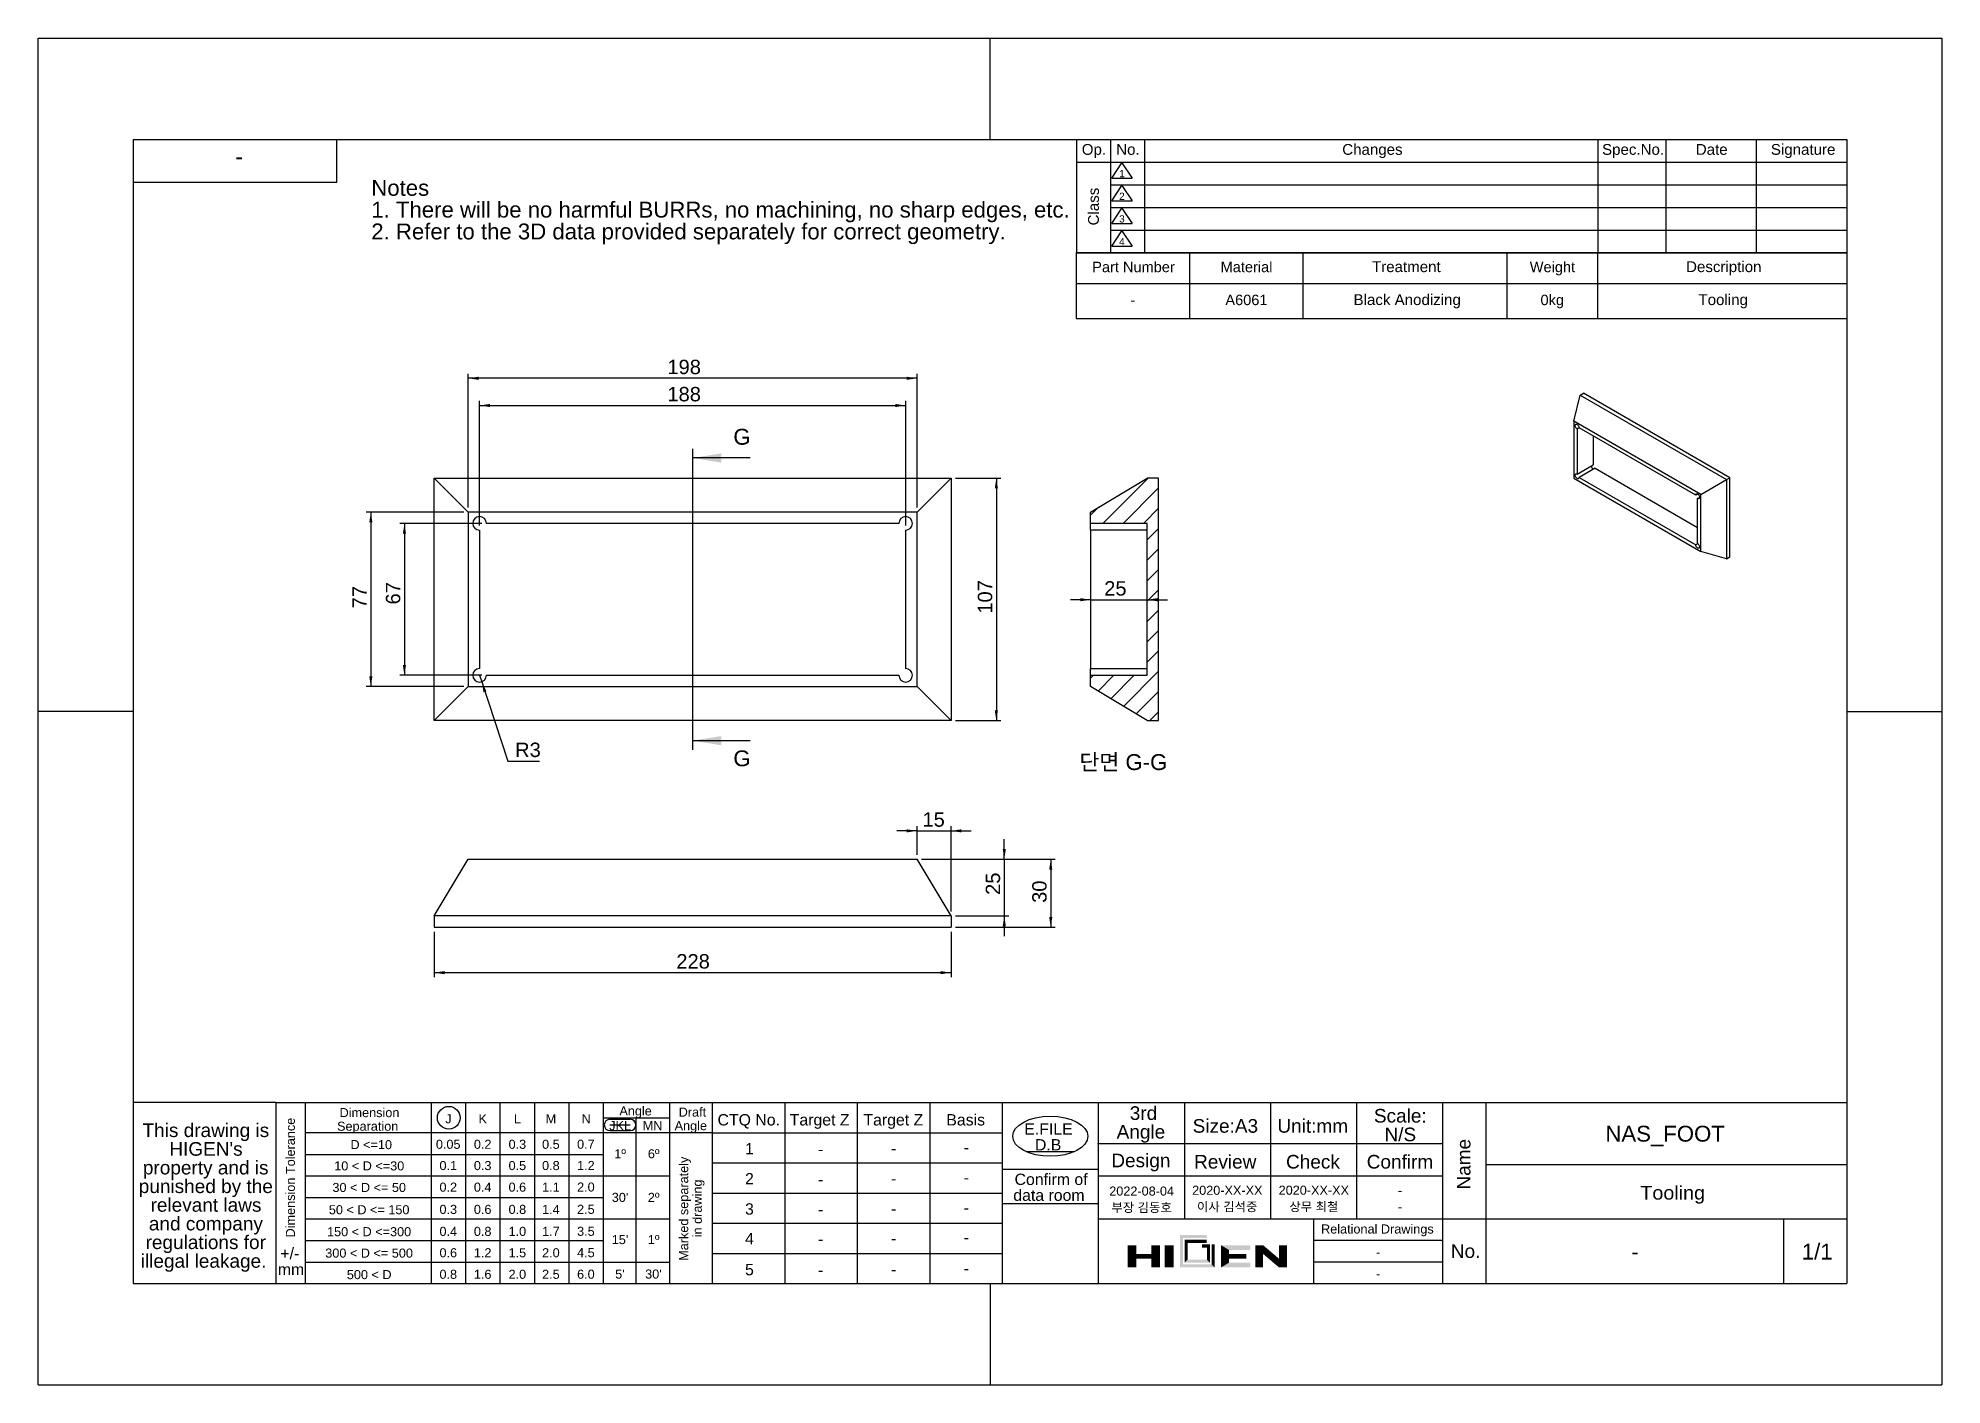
# Model space of a CAD drawing. Header units: millimetres. Extents: x 0 to 420, y 0 to 297.
import ezdxf

# ---------------------------------------------------------------- set-up
doc = ezdxf.new("R2010")
doc.units = ezdxf.units.MM
doc.header["$PDSIZE"] = -1
doc.linetypes.add('SLD-실선', pattern=[0])
doc.layers.add('DIM', color=3, linetype='SLD-실선')
doc.layers.add('NOTE', color=3, linetype='SLD-실선')
for name, color, linetype, lineweight in [('GEOMETRY', 7, 'SLD-실선', 25), ('TABLE', 3, 'SLD-실선', 25), ('TEMPLATE', 3, 'SLD-실선', 25)]:
    doc.layers.add(name, color=color, linetype=linetype, lineweight=lineweight)
doc.styles.add('SLDTEXTSTYLE0', font='Arial Unicode MS')
doc.styles.add('SLDTEXTSTYLE1', font='Arial Unicode MS', dxfattribs={"bigfont": 'bigfont'})
doc.styles.add('SLDTEXTSTYLE2', font='Arial Unicode MS')
doc.styles.add('SLDTEXTSTYLE3', font='Arial Unicode MS', dxfattribs={"width": 1.039413})
doc.dimstyles.new('SLDDIMSTYLE0', dxfattribs={"dimtxt": 3.081982, "dimasz": 2.3, "dimexe": 0, "dimexo": 0.0625, "dimgap": 0.770496, "dimtad": 1, "dimdec": 3, "dimlfac": 2, "dimrnd": 1e-09, "dimzin": 12, "dimdsep": 46, "dimtxsty": 'SLDTEXTSTYLE0', "dimsah": 1, "dimcen": 0.09, "dimadec": 0, "dimazin": 3, "dimtfac": 1, "dimtdec": 4, "dimtofl": 0, "dimtmove": 0, "dimatfit": 3, "dimfxl": 1, "dimfrac": 2, "dimtolj": 1, "dimtzin": 12, "dimarcsym": 0})
doc.dimstyles.new('SLDDIMSTYLE1', dxfattribs={"dimtxt": 3.081982, "dimasz": 2.3, "dimexe": 0, "dimexo": 0.0625, "dimgap": 0.770496, "dimtad": 0, "dimtih": 1, "dimtoh": 1, "dimdec": 3, "dimlfac": 2, "dimrnd": 1e-09, "dimzin": 12, "dimdsep": 46, "dimtxsty": 'SLDTEXTSTYLE0', "dimsah": 1, "dimcen": 0, "dimadec": 0, "dimazin": 3, "dimtfac": 1, "dimtdec": 4, "dimtofl": 0, "dimtmove": 0, "dimatfit": 3, "dimfxl": 1, "dimfrac": 2, "dimtolj": 1, "dimtzin": 12, "dimarcsym": 0})
doc.dimstyles.new('SLDDIMSTYLE2', dxfattribs={"dimtxt": 3.081982, "dimasz": 2.3, "dimexe": 0, "dimexo": 0.0625, "dimgap": 0.770496, "dimtad": 1, "dimdec": 3, "dimlfac": 2, "dimrnd": 1e-09, "dimzin": 12, "dimdsep": 46, "dimtxsty": 'SLDTEXTSTYLE0', "dimsah": 1, "dimcen": 0.09, "dimadec": 0, "dimazin": 3, "dimtfac": 1, "dimtdec": 4, "dimtmove": 0, "dimatfit": 0, "dimfxl": 1, "dimfrac": 2, "dimtolj": 1, "dimtzin": 12, "dimarcsym": 0})

# ---------------------------------------------------------------- blocks, each defined once
blk = doc.blocks.new('SW_NOTE_0')
at = {"layer": 'NOTE', "color": 0, "char_height": 3.5, "attachment_point": 1, "style": 'SLDTEXTSTYLE0'}
for s, insert in [('Notes', (0, 4.51)), ('1. There will be no harmful BURRs, no machining, no sharp edges, etc.', (0, -0.29)), ('2. Refer to the 3D data provided separately for correct geometry.', (0, -5.1))]:
    blk.add_mtext(s, dxfattribs=dict(at, insert=insert))
blk = doc.blocks.new('SW_NOTE_0_1')
at = {"layer": 'TEMPLATE', "color": 0, "char_height": 3, "attachment_point": 2, "style": 'SLDTEXTSTYLE0'}
for s, insert in [('This drawing is ', (14.11, 3.87)), ("HIGEN's ", (14.14, -0.25)), ('punished by the ', (14.1, -8.48)), ('property and is ', (14.08, -4.37)), ('relevant laws ', (14.14, -12.6)), ('and company ', (14.12, -16.72)), ('regulations for ', (14.09, -20.83)), ('illegal leakage.', (13.61, -24.95))]:
    blk.add_mtext(s, dxfattribs=dict(at, insert=insert))
blk = doc.blocks.new('SW_NOTE_0_2')
at = {"layer": 'TEMPLATE', "color": 0, "char_height": 2.5, "attachment_point": 2, "style": 'SLDTEXTSTYLE2'}
for s, insert in [('E.FILE', (5.39, 3.22)), ('D.B', (5.32, -0.28))]:
    blk.add_mtext(s, dxfattribs=dict(at, insert=insert))
blk = doc.blocks.new('SW_NOTE_0_3')
at = {"layer": 'TEMPLATE', "color": 0, "char_height": 3, "attachment_point": 2, "style": 'SLDTEXTSTYLE0'}
for s, insert in [('3rd ', (3.47, 3.87)), ('Angle', (2.91, -0.25))]:
    blk.add_mtext(s, dxfattribs=dict(at, insert=insert))
blk = doc.blocks.new('SW_NOTE_0_4')
at = {"layer": 'TEMPLATE', "color": 0, "char_height": 3, "attachment_point": 2, "style": 'SLDTEXTSTYLE0'}
for s, insert in [('Scale:', (5.67, 3.87)), ('N/S', (5.67, -0.25))]:
    blk.add_mtext(s, dxfattribs=dict(at, insert=insert))
blk = doc.blocks.new('SW_NOTE_0_5')
at = {"layer": 'TEMPLATE', "color": 0, "char_height": 2, "attachment_point": 2, "style": 'SLDTEXTSTYLE0'}
for s, insert in [('Draft ', (3.28, 2.58)), ('Angle', (2.93, -0.42))]:
    blk.add_mtext(s, dxfattribs=dict(at, insert=insert))
blk = doc.blocks.new('SW_NOTE_0_6')
at = {"layer": 'TEMPLATE', "color": 0, "char_height": 2, "attachment_point": 2, "style": 'SLDTEXTSTYLE0'}
for s, insert in [('Dimension ', (6.78, 2.58)), ('Separation', (6.38, -0.42))]:
    blk.add_mtext(s, dxfattribs=dict(at, insert=insert))
blk = doc.blocks.new('SW_NOTE_0_7')
at = {"layer": 'TEMPLATE', "color": 0, "char_height": 2.5, "attachment_point": 2, "style": 'SLDTEXTSTYLE0'}
for s, insert in [('Confirm of ', (8.24, 3.22)), ('data room', (7.77, -0.28))]:
    blk.add_mtext(s, dxfattribs=dict(at, insert=insert))
blk = doc.blocks.new('SW_NOTE_0_8')
at = {"layer": 'TEMPLATE', "color": 0, "char_height": 2, "attachment_point": 2, "rotation": 90, "style": 'SLDTEXTSTYLE0'}
for s, insert in [('Marked separately', (-2.58, 11.12)), ('in drawing', (0.42, 11.2))]:
    blk.add_mtext(s, dxfattribs=dict(at, insert=insert))
blk = doc.blocks.new('SW_SYMBOL_T#_1')
at = {"layer": 'TABLE', "color": 0}
for p, q in [((-300, 0), (800, 1650)), ((-300, 0), (1900, 0)), ((800, 1650), (1900, 0))]:
    blk.add_line(p, q, dxfattribs=at)
at = {"layer": 'TABLE', "color": 0, "insert": (800, 500), "char_height": 776, "attachment_point": 5, "style": 'SLDTEXTSTYLE0'}
blk.add_mtext('1', dxfattribs=at)
blk = doc.blocks.new('SW_SYMBOL_T#_2')
at = {"layer": 'TABLE', "color": 0}
for p, q in [((-300, 0), (800, 1650)), ((-300, 0), (1900, 0)), ((800, 1650), (1900, 0))]:
    blk.add_line(p, q, dxfattribs=at)
at = {"layer": 'TABLE', "color": 0, "insert": (800, 500), "char_height": 776, "attachment_point": 5, "style": 'SLDTEXTSTYLE0'}
blk.add_mtext('2', dxfattribs=at)
blk = doc.blocks.new('SW_SYMBOL_T#_3')
at = {"layer": 'TABLE', "color": 0}
for p, q in [((-300, 0), (800, 1650)), ((-300, 0), (1900, 0)), ((800, 1650), (1900, 0))]:
    blk.add_line(p, q, dxfattribs=at)
at = {"layer": 'TABLE', "color": 0, "insert": (800, 500), "char_height": 776, "attachment_point": 5, "style": 'SLDTEXTSTYLE0'}
blk.add_mtext('3', dxfattribs=at)
blk = doc.blocks.new('SW_SYMBOL_T#_4')
at = {"layer": 'TABLE', "color": 0}
for p, q in [((-300, 0), (800, 1650)), ((-300, 0), (1900, 0)), ((800, 1650), (1900, 0))]:
    blk.add_line(p, q, dxfattribs=at)
at = {"layer": 'TABLE', "color": 0, "insert": (800, 500), "char_height": 776, "attachment_point": 5, "style": 'SLDTEXTSTYLE0'}
blk.add_mtext('4', dxfattribs=at)
blk = doc.blocks.new('SW_TABLEANNOTATION_0')
at = {"layer": 'TABLE', "color": 0}
for p, q in [((0, 0), (0, -5)), ((0, 0), (7.5, 0)), ((7.5, 0), (7.5, -5)), ((7.5, 0), (15, 0)), ((15, 0), (15, -5)), ((15, 0), (115, 0)), ((115, 0), (115, -5)), ((115, 0), (130, 0)), ((130, 0), (130, -5)), ((130, 0), (150, 0)), ((150, 0), (150, -5)), ((150, 0), (170, 0)), ((170, 0), (170, -5)), ((0, -5), (0, -10)), ((0, -5), (7.5, -5)), ((0, -5), (7.5, -5)), ((7.5, -5), (7.5, -10)), ((7.5, -5), (15, -5)), ((15, -5), (15, -10)), ((15, -5), (115, -5)), ((115, -5), (115, -10)), ((115, -5), (130, -5)), ((130, -5), (130, -10)), ((130, -5), (150, -5)), ((150, -5), (150, -10)), ((150, -5), (170, -5)), ((170, -5), (170, -10)), ((0, -10), (0, -15)), ((7.5, -10), (7.5, -15)), ((7.5, -10), (15, -10)), ((15, -10), (15, -15)), ((15, -10), (115, -10)), ((115, -10), (115, -15)), ((115, -10), (130, -10)), ((130, -10), (130, -15)), ((130, -10), (150, -10)), ((150, -10), (150, -15)), ((150, -10), (170, -10)), ((170, -10), (170, -15)), ((0, -15), (0, -20)), ((7.5, -15), (7.5, -20)), ((7.5, -15), (15, -15)), ((15, -15), (15, -20)), ((15, -15), (115, -15)), ((115, -15), (115, -20)), ((115, -15), (130, -15)), ((130, -15), (130, -20)), ((130, -15), (150, -15)), ((150, -15), (150, -20)), ((150, -15), (170, -15)), ((170, -15), (170, -20)), ((0, -20), (0, -25)), ((7.5, -20), (7.5, -25)), ((7.5, -20), (15, -20)), ((15, -20), (15, -25)), ((15, -20), (115, -20)), ((115, -20), (115, -25)), ((115, -20), (130, -20)), ((130, -20), (130, -25)), ((130, -20), (150, -20)), ((150, -20), (150, -25)), ((150, -20), (170, -20)), ((170, -20), (170, -25)), ((0, -25), (7.5, -25)), ((7.5, -25), (15, -25)), ((15, -25), (115, -25)), ((115, -25), (130, -25)), ((130, -25), (150, -25)), ((150, -25), (170, -25))]:
    blk.add_line(p, q, dxfattribs=at)
at = {"layer": 'TABLE', "color": 0, "xscale": 0.0020453303, "yscale": 0.0020453303, "zscale": 0.0020453303}
for name, p in [('SW_SYMBOL_T#_1', (8.41, -8.56)), ('SW_SYMBOL_T#_2', (8.41, -13.56)), ('SW_SYMBOL_T#_3', (8.41, -18.56)), ('SW_SYMBOL_T#_4', (8.41, -23.56))]:
    blk.add_blockref(name, p, dxfattribs=at)
at = {"layer": 'TABLE', "color": 0, "char_height": 2.381, "attachment_point": 1, "style": 'SLDTEXTSTYLE0'}
for s, insert in [('Op.', (1.19, -1.02)), ('No.', (8.78, -1.02)), ('Changes', (58.65, -1.02)), ('Spec.No.', (115.97, -1.02)), ('Date', (136.65, -1.02)), ('Signature', (153.21, -1.02))]:
    blk.add_mtext(s, dxfattribs=dict(at, insert=insert))
at = {"layer": 'TABLE', "color": 0, "insert": (2.58, -18.97), "char_height": 2.381, "attachment_point": 1, "rotation": 90, "style": 'SLDTEXTSTYLE0'}
blk.add_mtext('Class', dxfattribs=at)
blk = doc.blocks.new('SW_TABLEANNOTATION_1')
at = {"layer": 'TABLE', "color": 0}
for p, q in [((0, 0), (0, -6.8)), ((0, 0), (25, 0)), ((25, 0), (25, -6.8)), ((25, 0), (50, 0)), ((50, 0), (50, -6.8)), ((50, 0), (95, 0)), ((95, 0), (95, -6.8)), ((95, 0), (115, 0)), ((115, 0), (115, -6.8)), ((115, 0), (170, 0)), ((170, 0), (170, -6.8)), ((0, -6.8), (25, -6.8)), ((0, -6.8), (0, -14.55)), ((25, -6.8), (50, -6.8)), ((25, -6.8), (25, -14.55)), ((50, -6.8), (95, -6.8)), ((50, -6.8), (50, -14.55)), ((95, -6.8), (115, -6.8)), ((95, -6.8), (95, -14.55)), ((115, -6.8), (170, -6.8)), ((115, -6.8), (115, -14.55)), ((170, -6.8), (170, -14.55)), ((0, -14.55), (25, -14.55)), ((25, -14.55), (50, -14.55)), ((50, -14.55), (95, -14.55)), ((95, -14.55), (115, -14.55)), ((115, -14.55), (170, -14.55))]:
    blk.add_line(p, q, dxfattribs=at)
at = {"layer": 'TABLE', "color": 0, "attachment_point": 1, "style": 'SLDTEXTSTYLE0'}
for s, insert, char_height in [('Part Number', (3.55, -2.02), 2.3), ('Material', (31.88, -2.02), 2.3), ('Treatment', (65.27, -1.92), 2.381), ('Weight', (100.08, -2.02), 2.3), ('Description', (134.56, -1.92), 2.3813), ('-', (11.97, -9.29), 2.3), ('A6061', (32.93, -9.29), 2.3), ('Black Anodizing', (61.21, -9.19), 2.3813), ('0kg', (102.45, -9.29), 2.3), ('Tooling', (137.3, -9.19), 2.381)]:
    blk.add_mtext(s, dxfattribs=dict(at, insert=insert, char_height=char_height))
blk = doc.blocks.new('_D')
at = {"layer": 'DIM'}
for p, q in [((202.4, 199.98), (212.4, 199.98)), ((211.4, 199.98), (211.4, 146.48)), ((202.4, 146.48), (212.4, 146.48))]:
    blk.add_line(p, q, dxfattribs=at)
for points in [[(211.4, 199.98), (211.05, 197.68), (211.75, 197.68)], [(211.4, 146.48), (211.75, 148.78), (211.05, 148.78)]]:
    blk.add_solid(points, dxfattribs=at)
at = {"layer": 'DIM', "insert": (207.31, 170.07), "char_height": 3.175, "attachment_point": 1, "rotation": 90, "style": 'SLDTEXTSTYLE0'}
blk.add_mtext('107', dxfattribs=at)
blk = doc.blocks.new('_D_1')
at = {"layer": 'DIM'}
for p, q in [((94.9, 193.48), (94.9, 222.98)), ((193.9, 193.48), (193.9, 222.98)), ((193.9, 221.98), (94.9, 221.98))]:
    blk.add_line(p, q, dxfattribs=at)
for points in [[(94.9, 221.98), (97.2, 221.63), (97.2, 222.33)], [(193.9, 221.98), (191.6, 222.33), (191.6, 221.63)]]:
    blk.add_solid(points, dxfattribs=at)
at = {"layer": 'DIM', "insert": (138.83, 226.07), "char_height": 3.175, "attachment_point": 1, "style": 'SLDTEXTSTYLE0'}
blk.add_mtext('198', dxfattribs=at)
blk = doc.blocks.new('_D_2')
at = {"layer": 'DIM'}
for p, q in [((97.4, 189.48), (97.4, 216.98)), ((97.4, 215.98), (191.4, 215.98)), ((191.4, 189.48), (191.4, 216.98))]:
    blk.add_line(p, q, dxfattribs=at)
for points in [[(97.4, 215.98), (99.7, 215.63), (99.7, 216.33)], [(191.4, 215.98), (189.1, 216.33), (189.1, 215.63)]]:
    blk.add_solid(points, dxfattribs=at)
at = {"layer": 'DIM', "insert": (138.83, 220.07), "char_height": 3.175, "attachment_point": 1, "style": 'SLDTEXTSTYLE0'}
blk.add_mtext('188', dxfattribs=at)
blk = doc.blocks.new('_D_3')
at = {"layer": 'DIM'}
for p, q in [((97.9, 189.98), (79.82, 189.98)), ((80.82, 189.98), (80.82, 156.48)), ((97.9, 156.48), (79.82, 156.48))]:
    blk.add_line(p, q, dxfattribs=at)
for points in [[(80.82, 189.98), (80.47, 187.68), (81.17, 187.68)], [(80.82, 156.48), (81.17, 158.78), (80.47, 158.78)]]:
    blk.add_solid(points, dxfattribs=at)
at = {"layer": 'DIM', "insert": (76.73, 172.1), "char_height": 3.175, "attachment_point": 1, "rotation": 90, "style": 'SLDTEXTSTYLE0'}
blk.add_mtext('67', dxfattribs=at)
blk = doc.blocks.new('_D_4')
at = {"layer": 'DIM'}
for p, q in [((93.9, 192.48), (72.41, 192.48)), ((73.41, 192.48), (73.41, 153.98)), ((93.9, 153.98), (72.41, 153.98))]:
    blk.add_line(p, q, dxfattribs=at)
for points in [[(73.41, 192.48), (73.06, 190.18), (73.76, 190.18)], [(73.41, 153.98), (73.76, 156.28), (73.06, 156.28)]]:
    blk.add_solid(points, dxfattribs=at)
at = {"layer": 'DIM', "insert": (69.32, 171.24), "char_height": 3.175, "attachment_point": 1, "rotation": 90, "style": 'SLDTEXTSTYLE0'}
blk.add_mtext('77', dxfattribs=at)
blk = doc.blocks.new('_D_5')
at = {"layer": 'DIM'}
for p, q in [((97.4, 156.48), (97.87, 155.06)), ((97.87, 155.06), (103.65, 137.55)), ((103.65, 137.55), (110.64, 137.55))]:
    blk.add_line(p, q, dxfattribs=at)
blk.add_solid([(97.87, 155.06), (98.26, 152.76), (98.92, 152.98)], dxfattribs=at)
at = {"layer": 'DIM', "insert": (105.23, 141.64), "char_height": 3.175, "attachment_point": 1, "style": 'SLDTEXTSTYLE0'}
blk.add_mtext('R3', dxfattribs=at)
blk = doc.blocks.new('_D_6')
at = {"layer": 'DIM'}
for p, q in [((87.4, 99.91), (87.4, 89.91)), ((201.4, 99.91), (201.4, 89.91)), ((87.4, 90.91), (201.4, 90.91))]:
    blk.add_line(p, q, dxfattribs=at)
for points in [[(87.4, 90.91), (89.7, 90.56), (89.7, 91.26)], [(201.4, 90.91), (199.1, 91.26), (199.1, 90.56)]]:
    blk.add_solid(points, dxfattribs=at)
at = {"layer": 'DIM', "insert": (140.8, 95), "char_height": 3.175, "attachment_point": 1, "style": 'SLDTEXTSTYLE0'}
blk.add_mtext('228', dxfattribs=at)
blk = doc.blocks.new('_D_7')
at = {"layer": 'DIM'}
for p, q in [((194.9, 115.91), (224.4, 115.91)), ((223.4, 115.91), (223.4, 100.91)), ((202.4, 100.91), (224.4, 100.91))]:
    blk.add_line(p, q, dxfattribs=at)
for points in [[(223.4, 115.91), (223.05, 113.61), (223.75, 113.61)], [(223.4, 100.91), (223.75, 103.21), (223.05, 103.21)]]:
    blk.add_solid(points, dxfattribs=at)
at = {"layer": 'DIM', "insert": (219.31, 106.29), "char_height": 3.175, "attachment_point": 1, "rotation": 90, "style": 'SLDTEXTSTYLE0'}
blk.add_mtext('30', dxfattribs=at)
blk = doc.blocks.new('_D_8')
at = {"layer": 'DIM'}
for p, q in [((213.15, 115.91), (213.15, 120.36)), ((194.9, 115.91), (214.15, 115.91)), ((213.15, 115.91), (213.15, 103.41)), ((202.4, 103.41), (214.15, 103.41)), ((213.15, 103.41), (213.15, 98.96))]:
    blk.add_line(p, q, dxfattribs=at)
for points in [[(213.15, 115.91), (213.5, 118.21), (212.8, 118.21)], [(213.15, 103.41), (212.8, 101.11), (213.5, 101.11)]]:
    blk.add_solid(points, dxfattribs=at)
at = {"layer": 'DIM', "insert": (209.06, 108.05), "char_height": 3.175, "attachment_point": 1, "rotation": 90, "style": 'SLDTEXTSTYLE0'}
blk.add_mtext('25', dxfattribs=at)
blk = doc.blocks.new('_D_9')
at = {"layer": 'DIM'}
for p, q in [((193.9, 122.18), (189.45, 122.18)), ((193.9, 116.91), (193.9, 123.18)), ((193.9, 122.18), (201.4, 122.18)), ((201.4, 104.41), (201.4, 123.18)), ((201.4, 122.18), (205.85, 122.18))]:
    blk.add_line(p, q, dxfattribs=at)
for points in [[(193.9, 122.18), (191.6, 122.53), (191.6, 121.83)], [(201.4, 122.18), (203.7, 121.83), (203.7, 122.53)]]:
    blk.add_solid(points, dxfattribs=at)
at = {"layer": 'DIM', "insert": (195.1, 126.27), "char_height": 3.175, "attachment_point": 1, "style": 'SLDTEXTSTYLE0'}
blk.add_mtext('15', dxfattribs=at)
blk = doc.blocks.new('_D_10')
at = {"layer": 'DIM'}
for p, q in [((232.2, 173.15), (227.75, 173.15)), ((232.2, 173.15), (244.7, 173.15)), ((244.7, 173.15), (249.15, 173.15))]:
    blk.add_line(p, q, dxfattribs=at)
for points in [[(232.2, 173.15), (229.9, 173.5), (229.9, 172.8)], [(244.7, 173.15), (247, 172.8), (247, 173.5)]]:
    blk.add_solid(points, dxfattribs=at)
at = {"layer": 'DIM', "insert": (235.19, 177.24), "char_height": 3.175, "attachment_point": 1, "style": 'SLDTEXTSTYLE0'}
blk.add_mtext('25', dxfattribs=at)

msp = doc.modelspace()

# ---------------------------------------------------------------- hatches: boundary and pattern name
at = {"layer": 'GEOMETRY', "linetype": 'SLD-실선', "lineweight": 18}
h = msp.add_hatch(dxfattribs=at)
h.set_pattern_fill('ANSI31', color=256, style=0)
h.paths.add_polyline_path([(232.19987, 192.48256), (232.19987, 189.98256), (244.69987, 189.98256), (244.69987, 156.48256), (232.19987, 156.48256), (232.19987, 153.98256), (244.69987, 146.48256), (247.19987, 146.48256), (247.19987, 199.98256), (244.69987, 199.98256)], flags=0)
at = {"layer": 'TEMPLATE'}
for points in [[(240.34033, 30.80168), (240.34033, 25.9028), (242.26489, 25.9028), (242.26489, 27.82736), (242.26489, 28.87712), (242.26489, 30.80168)], [(245.58913, 27.82736), (245.58913, 25.9028), (247.51369, 25.9028), (247.51369, 30.80168), (245.58913, 30.80168), (245.58913, 28.87712)], [(248.56345, 25.9028), (250.48801, 25.9028), (250.48801, 30.80168), (248.56345, 30.80168)], [(251.88769, 33.07616), (252.58753, 32.37632), (257.83013, 32.37632), (257.83013, 33.07616)], [(251.88769, 25.9028), (252.58753, 26.60264), (252.58753, 32.37632), (251.88769, 33.07616)], [(257.83013, 32.0264), (252.93745, 32.0264), (253.63729, 31.32656), (257.83013, 31.32656)], [(252.93745, 32.0264), (252.93745, 26.95256), (253.63729, 27.6524), (253.63729, 31.32656)], [(256.78666, 30.27681), (257.83643, 30.27681), (258.53627, 30.97664), (256.78666, 30.97665)], [(257.83643, 30.27681), (257.83645, 27.65241), (258.5363, 26.95256), (258.53627, 30.97664)], [(258.88614, 30.97246), (258.88614, 26.60264), (259.58593, 25.9028), (259.58593, 30.98083)], [(260.98561, 30.80168), (262.73521, 29.75192), (267.45913, 29.75192), (267.45913, 30.80168)], [(262.73521, 27.82736), (262.73521, 28.87712), (262.73521, 29.75192), (260.98561, 30.80168), (260.98561, 25.9028), (262.73521, 26.95256)], [(270.25849, 25.9028), (270.25849, 28.87712), (270.25849, 30.80168), (268.50889, 30.80168), (268.50889, 25.9028)], [(273.75769, 25.9028), (273.75769, 27.82736), (270.25849, 30.80168), (270.25849, 28.87712)], [(273.75769, 30.80168), (273.75769, 27.82736), (273.75769, 25.9028), (275.50729, 25.9028), (275.50729, 30.80168)], [(242.26489, 28.87712), (242.26489, 27.82736), (245.58913, 27.82736), (245.58913, 28.87712)], [(259.58593, 25.9028), (258.88614, 26.60264), (252.58753, 26.60264), (251.88769, 25.9028)], [(258.5363, 26.95256), (257.83645, 27.65241), (253.63729, 27.6524), (252.93745, 26.95256)], [(267.45913, 26.95256), (262.73521, 26.95256), (260.98561, 25.9028), (267.45913, 25.9028)], [(266.58433, 28.87712), (262.73521, 28.87712), (262.73521, 27.82736), (266.58433, 27.82736)]]:
    msp.add_hatch(color=256, dxfattribs=at).paths.add_polyline_path(points, flags=0)

# ---------------------------------------------------------------- linework, layer by layer
at = {"color": 7, "linetype": 'SLD-실선', "lineweight": 25}
for p, q in [((340.22638, 218.2596), (340.93349, 218.66781)), ((373.17756, 200.0537), (340.93349, 218.66781)), ((338.81217, 212.54435), (340.22638, 218.2596)), ((340.22638, 218.2596), (372.47045, 199.6455)), ((366.81359, 196.37947), (338.81217, 212.54435)), ((338.81217, 212.54435), (338.81217, 199.96962)), ((339.94361, 211.07464), (339.51927, 210.82968)), ((339.51927, 210.82968), (339.51927, 200.86788)), ((365.68222, 196.21605), (339.94354, 211.07468)), ((343.05481, 209.27858), (343.05481, 202.9089)), ((339.51927, 200.86788), (343.05481, 202.9089)), ((343.47907, 202.17405), (339.94354, 200.13303)), ((343.47907, 202.17405), (366.10649, 189.11152)), ((94.89758, 192.48256), (87.39758, 199.98256)), ((87.39758, 199.98256), (201.39758, 199.98256)), ((87.39758, 146.48256), (87.39758, 199.98256)), ((193.89758, 192.48256), (201.39758, 199.98256)), ((201.39758, 199.98256), (201.39758, 146.48256)), ((232.19987, 192.48256), (244.69987, 199.98256)), ((247.19987, 199.98256), (244.69987, 199.98256)), ((247.19987, 146.48256), (247.19987, 199.98256)), ((338.81217, 199.96962), (366.81359, 183.80474)), ((339.94354, 200.13303), (365.68222, 185.27441)), ((366.81359, 196.37947), (372.47045, 199.6455)), ((372.47045, 199.6455), (373.17756, 200.0537)), ((372.47045, 199.6455), (372.47045, 182.17152)), ((373.17756, 182.57973), (373.17756, 200.0537)), ((366.10656, 196.46101), (365.68222, 196.21605)), ((366.10649, 195.48121), (366.53075, 195.72613)), ((366.10649, 185.51941), (366.10649, 195.48121)), ((366.81359, 183.80474), (366.81359, 196.37947)), ((94.89758, 192.48256), (94.89758, 153.98256)), ((193.89758, 192.48256), (94.89758, 192.48256)), ((189.89758, 189.98256), (98.89758, 189.98256)), ((193.89758, 153.98256), (193.89758, 192.48256)), ((232.19987, 189.98256), (232.19987, 192.48256)), ((244.69987, 189.98256), (232.19987, 189.98256)), ((232.19987, 188.48256), (232.19987, 189.98256)), ((244.69987, 156.48256), (244.69987, 189.98256)), ((97.39758, 188.48256), (97.39758, 157.98256)), ((191.39758, 157.98256), (191.39758, 188.48256)), ((244.69987, 188.48256), (232.19987, 188.48256)), ((232.19987, 188.48256), (232.19987, 157.98256)), ((365.68222, 185.27441), (366.10656, 185.51937)), ((372.47045, 182.17152), (366.81359, 183.80474)), ((372.47045, 182.17152), (373.17756, 182.57973)), ((98.89758, 156.48256), (189.89758, 156.48256)), ((232.19987, 157.98256), (244.69987, 157.98256)), ((232.19987, 156.48256), (232.19987, 157.98256)), ((232.19987, 153.98256), (232.19987, 156.48256)), ((232.19987, 156.48256), (244.69987, 156.48256)), ((87.39758, 146.48256), (94.89758, 153.98256)), ((94.89758, 153.98256), (193.89758, 153.98256)), ((201.39758, 146.48256), (193.89758, 153.98256)), ((244.69987, 146.48256), (232.19987, 153.98256)), ((201.39758, 146.48256), (87.39758, 146.48256)), ((244.69987, 146.48256), (247.19987, 146.48256)), ((87.39758, 103.40684), (94.89758, 115.90684)), ((94.89758, 115.90684), (193.89758, 115.90684)), ((201.39758, 103.40684), (193.89758, 115.90684)), ((201.39758, 103.40684), (87.39758, 103.40684)), ((87.39758, 103.40684), (87.39758, 100.90684)), ((87.39758, 100.90684), (201.39758, 100.90684)), ((201.39758, 103.40684), (201.39758, 100.90684))]:
    msp.add_line(p, q, dxfattribs=at)
at = {"color": 7, "linetype": 'SLD-실선', "lineweight": 25, "flags": 128}
for points in [[(339.51927, 210.82968), (339.41512, 210.90479), (339.31735, 211.0053), (339.23193, 211.12503), (339.16409, 211.25668), (339.118, 211.39218), (339.09646, 211.52323), (339.10079, 211.64182), (339.13074, 211.7407), (339.18447, 211.8138), (339.25868, 211.85666), (339.34885, 211.86665), (339.44944, 211.84316), (339.55431, 211.78763), (339.65703, 211.70346), (339.75132, 211.59579), (339.83141, 211.47122), (339.8924, 211.33738), (339.93055, 211.20244), (339.94354, 211.07468)], [(339.94354, 200.13303), (339.93055, 200.02026), (339.8924, 199.92937), (339.83141, 199.86594), (339.75132, 199.83385), (339.65703, 199.83505), (339.55431, 199.86948), (339.44944, 199.93503), (339.34885, 200.02768), (339.25868, 200.14177), (339.18447, 200.27032), (339.13074, 200.40545), (339.10079, 200.5389), (339.09646, 200.6625), (339.118, 200.76869), (339.16409, 200.85096), (339.23193, 200.90429), (339.31735, 200.9254), (339.41512, 200.91301), (339.51927, 200.86788)], [(365.68222, 196.21605), (365.69521, 196.32883), (365.73336, 196.41971), (365.79435, 196.48314), (365.87444, 196.51524), (365.96873, 196.51404), (366.07145, 196.47961), (366.17632, 196.41406), (366.27691, 196.32141), (366.36708, 196.20731), (366.44129, 196.07877), (366.49502, 195.94364), (366.52497, 195.81019), (366.5293, 195.68659), (366.50776, 195.5804), (366.46167, 195.49813), (366.39383, 195.4448), (366.30841, 195.42368), (366.21064, 195.43607), (366.10649, 195.48121)], [(366.10649, 185.51941), (366.21064, 185.44429), (366.30841, 185.34379), (366.39383, 185.22405), (366.46167, 185.09241), (366.50776, 184.95691), (366.5293, 184.82585), (366.52497, 184.70726), (366.49502, 184.60839), (366.44129, 184.53529), (366.36708, 184.49243), (366.27691, 184.48244), (366.17632, 184.50593), (366.07145, 184.56146), (365.96873, 184.64563), (365.87444, 184.75329), (365.79435, 184.87786), (365.73336, 185.01171), (365.69521, 185.14664), (365.68222, 185.27441)]]:
    msp.add_lwpolyline(points, dxfattribs=at)
at = {"color": 7, "linetype": 'SLD-실선', "lineweight": 25}
for centre, radius, start, end in [((343.54068, 202.69946), 0.91083, 182.2325096, 237.7567372), ((97.39758, 189.98256), 1.5, 0, 270), ((191.39758, 189.98256), 1.5, 270, 180), ((97.39758, 156.48256), 1.5, 90, 0), ((191.39758, 156.48256), 1.5, 180, 90)]:
    msp.add_arc(centre, radius, start, end, dxfattribs=at)
at = {"layer": 'DIM'}
for p, q in [((144.39758, 206.40256), (144.39758, 140.06256)), ((157.09758, 204.40256), (144.39758, 204.40256)), ((157.09758, 142.06256), (144.39758, 142.06256))]:
    msp.add_line(p, q, dxfattribs=at)
for points in [[(144.39758, 204.40256), (150.74758, 203.38656), (150.74758, 205.41856)], [(144.39758, 142.06256), (150.74758, 141.04656), (150.74758, 143.07856)]]:
    msp.add_solid(points, dxfattribs=at)
at = {"layer": 'TEMPLATE'}
for p, q in [((0, 297), (420, 297)), ((0, 0), (0, 297)), ((210, 274.6588), (210, 297)), ((420, 297), (420, 0)), ((20.94318, 274.6588), (20.94318, 22.3412)), ((20.94318, 274.6588), (399.05682, 274.6588)), ((65.94318, 265.1588), (65.94318, 274.6588)), ((399.05682, 274.6588), (399.05682, 22.3412)), ((65.94318, 265.1588), (20.94318, 265.1588)), ((20.94318, 148.5), (0, 148.5)), ((399.05682, 148.5), (420, 148.5)), ((52.41505, 62.2412), (20.94318, 62.2412)), ((52.41505, 62.2412), (52.41505, 22.3412)), ((52.41505, 62.2412), (212.71934, 62.2412)), ((58.89556, 62.2412), (58.89556, 22.3412)), ((86.69767, 62.2412), (86.69767, 22.3412)), ((94.29767, 62.2412), (94.29767, 22.3412)), ((101.89767, 62.2412), (101.89767, 22.3412)), ((109.49767, 62.2412), (109.49767, 22.3412)), ((117.09767, 62.2412), (117.09767, 22.3412)), ((124.69767, 62.2412), (124.69767, 22.3412)), ((124.69767, 58.9162), (139.32076, 58.9162)), ((131.83614, 58.9162), (131.83614, 22.3412)), ((139.32076, 62.2412), (139.32076, 22.3412)), ((148.71934, 62.2412), (148.71934, 22.3412)), ((164.71934, 62.2412), (164.71934, 22.3412)), ((180.71934, 62.2412), (180.71934, 22.3412)), ((196.71934, 62.2412), (196.71934, 22.3412)), ((212.71934, 62.2412), (233.87712, 62.2412)), ((212.71934, 62.2412), (212.71934, 22.3412)), ((233.87712, 62.2412), (233.87779, 22.3412)), ((233.87712, 62.2412), (399.05682, 62.2412)), ((252.87779, 62.2412), (252.87779, 36.5912)), ((271.87779, 62.2412), (271.87779, 36.5912)), ((290.87779, 62.2412), (290.87779, 36.5912)), ((309.85445, 62.24163), (309.85445, 22.3412)), ((319.37779, 62.2412), (319.37779, 22.3412)), ((148.71934, 55.5912), (58.89556, 55.5912)), ((126.15107, 58.5662), (130.65107, 58.5662)), ((126.15107, 57.3162), (130.65107, 57.3162)), ((126.15107, 56.0662), (130.65107, 56.0662)), ((148.71934, 55.5912), (212.71934, 55.5912)), ((58.89556, 50.8412), (124.69767, 50.8412)), ((217.97106, 51.4541), (228.61475, 51.4541)), ((233.73389, 53.21653), (309.85445, 53.21653)), ((148.71934, 48.9412), (212.71934, 48.9412)), ((212.71934, 47.58331), (233.87712, 47.58331)), ((319.37779, 48.5912), (399.05682, 48.5912)), ((58.89556, 46.0912), (139.32076, 46.0912)), ((148.71934, 42.2912), (212.71934, 42.2912)), ((233.76761, 46.09145), (309.85445, 46.09145)), ((58.89556, 41.3412), (124.69767, 41.3412)), ((212.71934, 40.01149), (233.87712, 40.01149)), ((58.89556, 36.5912), (139.32076, 36.5912)), ((148.71934, 35.6412), (212.71934, 35.6412)), ((233.87779, 36.5912), (399.05682, 36.5912)), ((281.37779, 36.5912), (281.37779, 22.3412)), ((385.12064, 22.3412), (385.12064, 36.5912)), ((58.89556, 31.81236), (124.69767, 31.81236)), ((281.33347, 31.89402), (309.85445, 31.89402)), ((58.89556, 27.0912), (139.32076, 27.0912)), ((148.71934, 28.9912), (212.71934, 28.9912)), ((281.35563, 27.11762), (309.85445, 27.11762)), ((20.94318, 22.3412), (399.05682, 22.3412)), ((210, 22.3412), (210, 0)), ((0, 0), (420, 0))]:
    msp.add_line(p, q, dxfattribs=at)
msp.add_circle((90.60107, 58.9162), 2.5, dxfattribs=at)
for centre, start, end in [((126.15107, 57.3162), 90, 270), ((130.65107, 57.3162), 270, 90)]:
    msp.add_arc(centre, 1.25, start, end, dxfattribs=at)
msp.add_ellipse((223.2929, 54.84117), major_axis=(8.28685, 0), ratio=0.533215375, dxfattribs=at)
msp.add_point((128.40107, 57.3162), dxfattribs=at)

# ---------------------------------------------------------------- block references
at = {"layer": 'NOTE'}
msp.add_blockref('SW_NOTE_0', (73.50828, 261.21128), dxfattribs=at)
at = {"layer": 'TABLE'}
for name, p in [('SW_TABLEANNOTATION_0', (229.05682, 274.6588)), ('SW_TABLEANNOTATION_1', (228.99791, 249.69929))]:
    msp.add_blockref(name, p, dxfattribs=at)
at = {"layer": 'TEMPLATE'}
for name, p in [('SW_NOTE_0_6', (66.33148, 58.46968)), ('SW_NOTE_0_5', (141.06678, 58.58619)), ('SW_NOTE_0_3', (240.38876, 57.57412)), ('SW_NOTE_0_4', (294.8466, 56.98961)), ('SW_NOTE_0_1', (22.90148, 53.78763)), ('SW_NOTE_0_2', (217.50806, 54.47919)), ('SW_NOTE_0_8', (144.00079, 27.72446)), ('SW_NOTE_0_7', (215.23307, 43.36866))]:
    msp.add_blockref(name, p, dxfattribs=at)

# ---------------------------------------------------------------- texts
at = {"layer": 'DIM', "char_height": 3.5}
for s, insert, attachment_point, style in [('G', (153.37636, 210.83199), 1, 'SLDTEXTSTYLE0'), ('G', (153.37636, 139.92156), 1, 'SLDTEXTSTYLE0'), ('단면 G-G', (239.42036, 139.08918), 2, 'SLDTEXTSTYLE1')]:
    msp.add_mtext(s, dxfattribs=dict(at, insert=insert, attachment_point=attachment_point, style=style))
at = {"layer": 'TEMPLATE', "style": 'SLDTEXTSTYLE0'}
for s, insert, char_height, attachment_point, rotation in [('-', (44.35847, 268.33844), 3.5, 2, 180), ('Dimension Tolerance', (54.65887, 32.51947), 2, 1, 90), ('Name', (312.98821, 48.65832), 3, 2, 90)]:
    msp.add_mtext(s, dxfattribs=dict(at, insert=insert, char_height=char_height, attachment_point=attachment_point, rotation=rotation))
at = {"layer": 'TEMPLATE', "attachment_point": 2}
for s, insert, char_height, style in [('J', (90.5269, 59.68933), 2, 'SLDTEXTSTYLE0'), ('K', (98.1033, 59.68933), 2, 'SLDTEXTSTYLE0'), ('L', (105.7519, 59.68933), 2, 'SLDTEXTSTYLE0'), ('M', (113.14495, 59.68933), 2, 'SLDTEXTSTYLE0'), ('N', (120.90976, 59.68933), 2, 'SLDTEXTSTYLE0'), ('Angle', (131.81468, 61.42914), 2, 'SLDTEXTSTYLE0'), ('CTQ No.', (156.77865, 59.71219), 2.5, 'SLDTEXTSTYLE0'), ('Target Z', (172.41456, 59.71219), 2.5, 'SLDTEXTSTYLE0'), ('Target Z', (188.67086, 59.71219), 2.5, 'SLDTEXTSTYLE0'), ('Basis', (204.63818, 59.71219), 2.5, 'SLDTEXTSTYLE0'), ('JKL', (128.39416, 58.16299), 2, 'SLDTEXTSTYLE0'), ('MN', (135.56422, 58.16299), 2, 'SLDTEXTSTYLE0'), ('Size:A3', (261.9252, 58.61237), 3, 'SLDTEXTSTYLE0'), ('Unit:mm', (281.19778, 58.61237), 3, 'SLDTEXTSTYLE0'), ('NAS_FOOT', (358.93245, 57.14706), 3.5, 'SLDTEXTSTYLE0'), (' D <=10', (73.11255, 53.98957), 2, 'SLDTEXTSTYLE0'), ('0.05', (90.47829, 54.061), 2, 'SLDTEXTSTYLE0'), ('0.2', (98.07899, 54.061), 2, 'SLDTEXTSTYLE0'), ('0.3', (105.73106, 54.061), 2, 'SLDTEXTSTYLE0'), ('0.5', (113.12967, 54.061), 2, 'SLDTEXTSTYLE0'), ('0.7', (120.84778, 54.07845), 2, 'SLDTEXTSTYLE0'), ('1º', (128.40319, 51.97115), 2, 'SLDTEXTSTYLE0'), ('6º', (135.80553, 51.97115), 2, 'SLDTEXTSTYLE0'), ('1', (156.93229, 53.34291), 2.5, 'SLDTEXTSTYLE0'), ('-', (172.62949, 53.22873), 2.5, 'SLDTEXTSTYLE0'), ('-', (188.72851, 53.38103), 2.5, 'SLDTEXTSTYLE0'), ('-', (204.80071, 53.60926), 2.5, 'SLDTEXTSTYLE0'), ('Design', (243.27938, 50.99537), 3, 'SLDTEXTSTYLE0'), ('Review', (261.89811, 50.71354), 3, 'SLDTEXTSTYLE0'), ('Check', (281.2457, 50.71354), 3, 'SLDTEXTSTYLE0'), ('Confirm', (300.4414, 50.71354), 3, 'SLDTEXTSTYLE0'), ('10 < D <=30', (73.0563, 49.30038), 2, 'SLDTEXTSTYLE0'), ('0.1', (90.49218, 49.37181), 2, 'SLDTEXTSTYLE0'), ('0.3', (98.07899, 49.37181), 2, 'SLDTEXTSTYLE0'), ('0.5', (105.73106, 49.37181), 2, 'SLDTEXTSTYLE0'), ('0.8', (113.12967, 49.37181), 2, 'SLDTEXTSTYLE0'), ('1.2', (120.84778, 49.38926), 2, 'SLDTEXTSTYLE0'), ('2', (156.93229, 46.71676), 2.5, 'SLDTEXTSTYLE0'), ('30 < D <= 50', (73.04936, 44.54417), 2, 'SLDTEXTSTYLE0'), ('0.2', (90.49218, 44.6156), 2, 'SLDTEXTSTYLE0'), ('0.4', (98.07899, 44.6156), 2, 'SLDTEXTSTYLE0'), ('0.6', (105.73106, 44.6156), 2, 'SLDTEXTSTYLE0'), ('1.1', (113.12967, 44.6156), 2, 'SLDTEXTSTYLE0'), ('2.0', (120.84778, 44.63305), 2, 'SLDTEXTSTYLE0'), ("30'", (128.37819, 42.35446), 2, 'SLDTEXTSTYLE0'), ('2º', (135.80553, 42.35446), 2, 'SLDTEXTSTYLE0'), ('-', (172.62949, 46.60258), 2.5, 'SLDTEXTSTYLE0'), ('-', (188.72851, 46.75487), 2.5, 'SLDTEXTSTYLE0'), ('-', (204.80071, 46.98311), 2.5, 'SLDTEXTSTYLE0'), ('2022-08-04', (243.452, 43.74558), 2, 'SLDTEXTSTYLE0'), ('2020-XX-XX', (262.35434, 43.91598), 2, 'SLDTEXTSTYLE0'), ('2020-XX-XX', (281.4389, 43.94032), 2, 'SLDTEXTSTYLE0'), ('-', (300.44538, 43.89163), 2, 'SLDTEXTSTYLE0'), ('Tooling', (360.60558, 43.86905), 3, 'SLDTEXTSTYLE3'), ('50 < D <= 150', (73.03547, 39.63619), 2, 'SLDTEXTSTYLE0'), ('0.3', (90.49218, 39.70762), 2, 'SLDTEXTSTYLE0'), ('0.6', (98.07899, 39.70762), 2, 'SLDTEXTSTYLE0'), ('0.8', (105.73106, 39.70762), 2, 'SLDTEXTSTYLE0'), ('1.4', (113.12967, 39.70762), 2, 'SLDTEXTSTYLE0'), ('2.5', (120.84778, 39.72507), 2, 'SLDTEXTSTYLE0'), ('3', (156.93229, 40.04931), 2.5, 'SLDTEXTSTYLE0'), ('-', (172.62949, 39.93513), 2.5, 'SLDTEXTSTYLE0'), ('-', (188.72851, 40.08742), 2.5, 'SLDTEXTSTYLE0'), ('-', (204.80071, 40.31566), 2.5, 'SLDTEXTSTYLE0'), ('부장 김동호', (243.44575, 40.12234), 2, 'SLDTEXTSTYLE1'), ('이사 김석중', (262.33421, 40.29274), 2, 'SLDTEXTSTYLE1'), ('상무 최철', (281.44862, 40.31708), 2, 'SLDTEXTSTYLE1'), ('-', (300.44538, 40.2684), 2, 'SLDTEXTSTYLE0'), ('150 < D <=300', (73.02852, 34.7875), 2, 'SLDTEXTSTYLE0'), ('0.4', (90.49218, 34.85892), 2, 'SLDTEXTSTYLE0'), ('0.8', (98.07899, 34.85892), 2, 'SLDTEXTSTYLE0'), ('1.0', (105.73106, 34.85892), 2, 'SLDTEXTSTYLE0'), ('1.7', (113.12967, 34.85892), 2, 'SLDTEXTSTYLE0'), ('3.5', (120.84778, 34.87638), 2, 'SLDTEXTSTYLE0'), ('Relational Drawings', (295.45817, 35.37929), 2, 'SLDTEXTSTYLE0'), ('+/-', (55.53729, 30.24268), 2.5, 'SLDTEXTSTYLE0'), ('300 < D <= 500', (73.02158, 30.07017), 2, 'SLDTEXTSTYLE0'), ('0.6', (90.49218, 30.1416), 2, 'SLDTEXTSTYLE0'), ('1.2', (98.07899, 30.1416), 2, 'SLDTEXTSTYLE0'), ('1.5', (105.73106, 30.1416), 2, 'SLDTEXTSTYLE0'), ('2.0', (113.12967, 30.1416), 2, 'SLDTEXTSTYLE0'), ('4.5', (120.84778, 30.15905), 2, 'SLDTEXTSTYLE0'), ("15'", (128.37819, 33.04592), 2, 'SLDTEXTSTYLE0'), ('1º', (135.80553, 33.04592), 2, 'SLDTEXTSTYLE0'), ('4', (156.93229, 33.50401), 2.5, 'SLDTEXTSTYLE0'), ('-', (172.62949, 33.38983), 2.5, 'SLDTEXTSTYLE0'), ('-', (188.72851, 33.54212), 2.5, 'SLDTEXTSTYLE0'), ('-', (204.80071, 33.77036), 2.5, 'SLDTEXTSTYLE0'), ('No.', (314.92359, 31.00564), 3, 'SLDTEXTSTYLE0'), ('1/1', (392.48365, 31.14492), 3.5, 'SLDTEXTSTYLE0'), ('mm', (55.80062, 26.72041), 2.5, 'SLDTEXTSTYLE0'), ('500 < D', (73.04658, 25.32396), 2, 'SLDTEXTSTYLE0'), ('0.8', (90.49218, 25.39539), 2, 'SLDTEXTSTYLE0'), ('1.6', (98.07899, 25.39539), 2, 'SLDTEXTSTYLE0'), ('2.0', (105.73106, 25.39539), 2, 'SLDTEXTSTYLE0'), ('2.5', (113.12967, 25.39539), 2, 'SLDTEXTSTYLE0'), ('6.0', (120.84778, 25.41284), 2, 'SLDTEXTSTYLE0'), ("5'", (128.35428, 25.44518), 2, 'SLDTEXTSTYLE0'), ("30'", (135.74273, 25.44518), 2, 'SLDTEXTSTYLE0'), ('5', (156.93229, 26.68332), 2.5, 'SLDTEXTSTYLE0'), ('-', (188.72851, 26.72144), 2.5, 'SLDTEXTSTYLE0'), ('-', (204.80071, 26.94967), 2.5, 'SLDTEXTSTYLE0'), ('-', (295.62278, 30.29166), 2, 'SLDTEXTSTYLE0'), ('-', (352.26926, 31.12449), 3.5, 'SLDTEXTSTYLE0'), ('-', (172.62949, 26.56914), 2.5, 'SLDTEXTSTYLE0'), ('-', (295.62278, 25.47469), 2, 'SLDTEXTSTYLE0')]:
    msp.add_mtext(s, dxfattribs=dict(at, insert=insert, char_height=char_height, style=style))

# ---------------------------------------------------------------- dimensions: what is measured, and where the dimension line sits
at = {"layer": 'DIM'}
for base, p1, p2, dimstyle, picture, middle in [((94.89758, 221.98256), (193.89758, 192.48256), (94.89758, 192.48256), 'SLDDIMSTYLE0', '_D_1', (142.35468, 221.98256)), ((191.39758, 215.98256), (97.39758, 188.48256), (191.39758, 188.48256), 'SLDDIMSTYLE0', '_D_2', (142.35468, 215.98256)), ((244.69987, 173.14906), (232.19987, 157.98256), (244.69987, 154.98256), 'SLDDIMSTYLE2', '_D_10', (237.54321, 173.14906)), ((201.39758, 122.17765), (193.89758, 115.90684), (201.39758, 103.40684), 'SLDDIMSTYLE2', '_D_9', (197.4551, 122.17765)), ((201.39758, 90.90684), (87.39758, 100.90684), (201.39758, 100.90684), 'SLDDIMSTYLE0', '_D_6', (144.32767, 90.90684))]:
    dim = msp.add_linear_dim(base=base, p1=p1, p2=p2, dimstyle=dimstyle, dxfattribs=at)
    dim.commit()
    dim.dimension.update_dxf_attribs({"geometry": picture, "text_midpoint": middle, "dimtype": 160})
for base, p1, p2, dimstyle, picture, middle in [((211.39758, 146.48256), (201.39758, 199.98256), (201.39758, 146.48256), 'SLDDIMSTYLE0', '_D', (211.39758, 173.59294)), ((73.4102, 153.98256), (94.89758, 192.48256), (94.89758, 153.98256), 'SLDDIMSTYLE0', '_D_4', (73.4102, 173.59294)), ((80.81746, 156.48256), (98.89758, 189.98256), (98.89758, 156.48256), 'SLDDIMSTYLE0', '_D_3', (80.81746, 174.44762)), ((213.14913, 103.40684), (193.89758, 115.90684), (201.39758, 103.40684), 'SLDDIMSTYLE2', '_D_8', (213.14913, 110.40627)), ((223.39758, 100.90684), (193.89758, 115.90684), (201.39758, 100.90684), 'SLDDIMSTYLE0', '_D_7', (223.39758, 108.64422))]:
    dim = msp.add_linear_dim(base=base, p1=p1, p2=p2, angle=90, dimstyle=dimstyle, dxfattribs=at)
    dim.commit()
    dim.dimension.update_dxf_attribs({"geometry": picture, "text_midpoint": middle, "dimtype": 160})
dim = msp.add_radius_dim(center=(97.39758, 156.48256), mpoint=(97.86773, 155.05815), dimstyle='SLDDIMSTYLE1', dxfattribs=at)
dim.commit()
dim.dimension.update_dxf_attribs({"geometry": '_D_5', "text_midpoint": (107.93794, 140.38938), "dimtype": 164})

doc.saveas('drawing.dxf')
